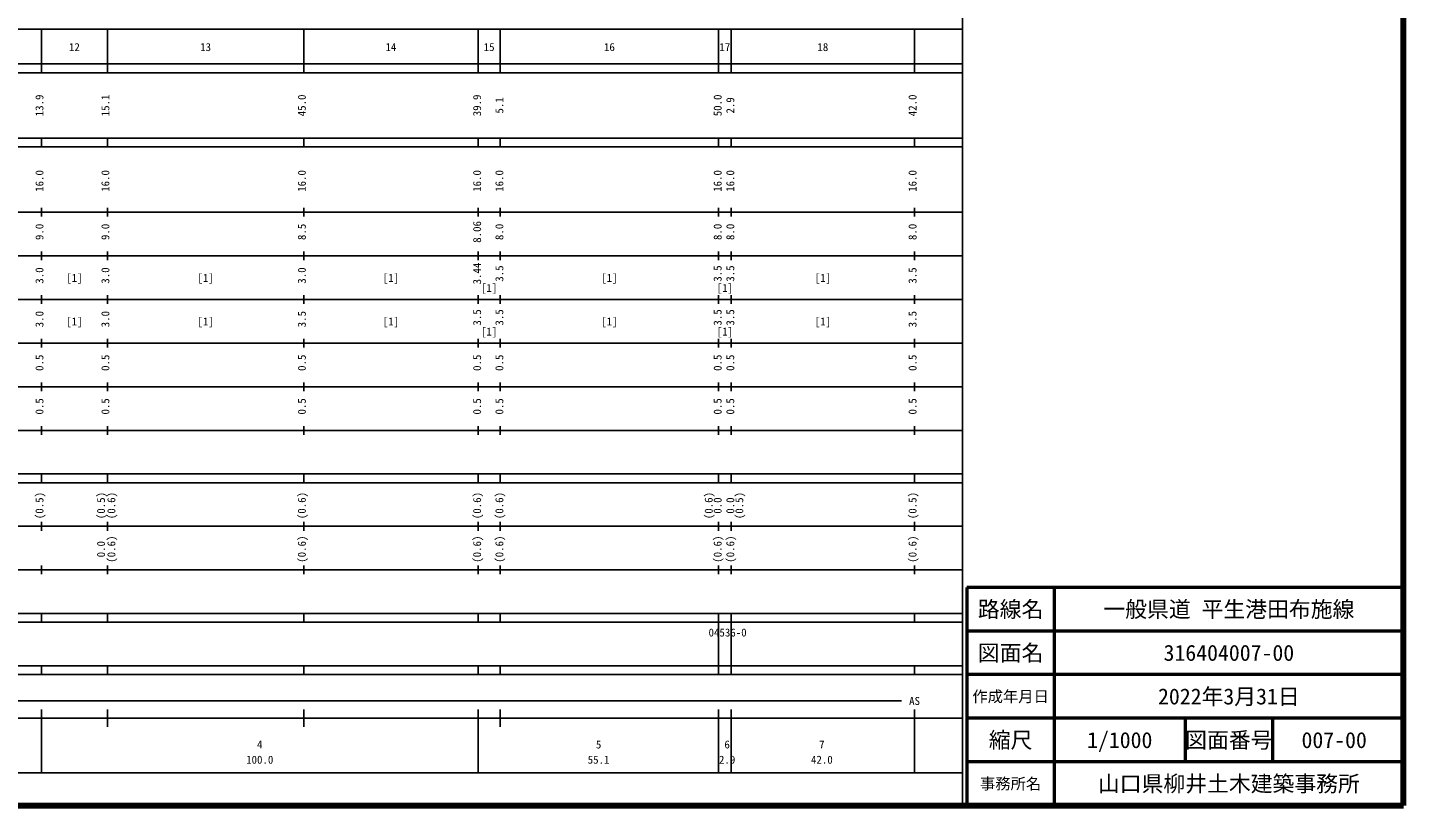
# Model space of a CAD drawing. Units: millimetres on the paper, enlarged 1000 times. Extents: x 40000 to 680000, y 20000 to 380000.
# Drawn here: x 364806 to 680000, y 20000 to 198357 of the extents above; entities that cross this region are included whole.
import ezdxf
from ezdxf.enums import TextEntityAlignment as Align

# ---------------------------------------------------------------- set-up
doc = ezdxf.new("R2010")
doc.units = ezdxf.units.MM
doc.header["$LTSCALE"] = 1000
for name, color, linetype, lineweight in [('M-TTL', 2, 'Continuous', 140), ('M-TTL-BAND', 7, 'Continuous', 25), ('M-TTL-FRAM', 2, 'Continuous', 50), ('M-TTL-LINE', 7, 'Continuous', 50)]:
    doc.layers.add(name, color=color, linetype=linetype, lineweight=lineweight)
doc.layers.add('M-TTL-TXT', color=7, linetype='Continuous')
doc.styles.add('ＭＳ ゴシック', font='')
doc.styles.get('ＭＳ ゴシック').set_extended_font_data('MS Gothic')

msp = doc.modelspace()

# ---------------------------------------------------------------- linework, layer by layer
at = {"layer": 'M-TTL'}
for p, q in [((680000, 20000), (680000, 380000)), ((40000, 20000), (680000, 20000))]:
    msp.add_line(p, q, dxfattribs=at)
at = {"layer": 'M-TTL-BAND'}
for p, q in [((579000, 20000), (579000, 370000)), ((68000, 198000), (579000, 198000)), ((368000, 188000), (368000, 198000)), ((383100, 188000), (383100, 198000)), ((428100, 188000), (428100, 198000)), ((468000, 188000), (468000, 198000)), ((473100, 188000), (473100, 198000)), ((523100, 188000), (523100, 198000)), ((526000, 188000), (526000, 198000)), ((568000, 188000), (568000, 198000)), ((40000, 190000), (579000, 190000)), ((40000, 188000), (579000, 188000)), ((40000, 173000), (579000, 173000)), ((40000, 171000), (579000, 171000)), ((368000, 171000), (368000, 173000)), ((383100, 171000), (383100, 173000)), ((428100, 171000), (428100, 173000)), ((468000, 171000), (468000, 173000)), ((473100, 171000), (473100, 173000)), ((523100, 171000), (523100, 173000)), ((526000, 171000), (526000, 173000)), ((568000, 171000), (568000, 173000)), ((40000, 156000), (579000, 156000)), ((368000, 155000), (368000, 157000)), ((383100, 155000), (383100, 157000)), ((428100, 155000), (428100, 157000)), ((468000, 155000), (468000, 157000)), ((473100, 155000), (473100, 157000)), ((523100, 155000), (523100, 157000)), ((526000, 155000), (526000, 157000)), ((568000, 155000), (568000, 157000)), ((46000, 146000), (579000, 146000)), ((368000, 145000), (368000, 147000)), ((383100, 145000), (383100, 147000)), ((428100, 145000), (428100, 147000)), ((468000, 145000), (468000, 147000)), ((473100, 145000), (473100, 147000)), ((523100, 145000), (523100, 147000)), ((526000, 145000), (526000, 147000)), ((568000, 145000), (568000, 147000)), ((52000, 136000), (579000, 136000)), ((368000, 135000), (368000, 137000)), ((383100, 135000), (383100, 137000)), ((428100, 135000), (428100, 137000)), ((468000, 135000), (468000, 137000)), ((473100, 135000), (473100, 137000)), ((523100, 135000), (523100, 137000)), ((526000, 135000), (526000, 137000)), ((568000, 135000), (568000, 137000)), ((368000, 125000), (368000, 127000)), ((383100, 125000), (383100, 127000)), ((428100, 125000), (428100, 127000)), ((468000, 125000), (468000, 127000)), ((473100, 125000), (473100, 127000)), ((523100, 125000), (523100, 127000)), ((526000, 125000), (526000, 127000)), ((568000, 125000), (568000, 127000)), ((46000, 126000), (579000, 126000)), ((368000, 115000), (368000, 117000)), ((383100, 115000), (383100, 117000)), ((428100, 115000), (428100, 117000)), ((468000, 115000), (468000, 117000)), ((473100, 115000), (473100, 117000)), ((523100, 115000), (523100, 117000)), ((526000, 115000), (526000, 117000)), ((568000, 115000), (568000, 117000)), ((52000, 116000), (579000, 116000)), ((46000, 106000), (579000, 106000)), ((368000, 105000), (368000, 107000)), ((383100, 105000), (383100, 107000)), ((428100, 105000), (428100, 107000)), ((468000, 105000), (468000, 107000)), ((473100, 105000), (473100, 107000)), ((523100, 105000), (523100, 107000)), ((526000, 105000), (526000, 107000)), ((568000, 105000), (568000, 107000)), ((40000, 96000), (579000, 96000)), ((368000, 94000), (368000, 96000)), ((383100, 94000), (383100, 96000)), ((428100, 94000), (428100, 96000)), ((468000, 94000), (468000, 96000)), ((473100, 94000), (473100, 96000)), ((523100, 94000), (523100, 96000)), ((526000, 94000), (526000, 96000)), ((568000, 94000), (568000, 96000)), ((40000, 94000), (579000, 94000)), ((49000, 84000), (579000, 84000)), ((368000, 83000), (368000, 85000)), ((383100, 83000), (383100, 85000)), ((428100, 83000), (428100, 85000)), ((468000, 83000), (468000, 85000)), ((473100, 83000), (473100, 85000)), ((523100, 83000), (523100, 85000)), ((526000, 83000), (526000, 85000)), ((568000, 83000), (568000, 85000)), ((40000, 74000), (579000, 74000)), ((368000, 73000), (368000, 75000)), ((383100, 73000), (383100, 75000)), ((428100, 73000), (428100, 75000)), ((468000, 73000), (468000, 75000)), ((473100, 73000), (473100, 75000)), ((523100, 73000), (523100, 75000)), ((526000, 73000), (526000, 75000)), ((568000, 73000), (568000, 75000)), ((40000, 64000), (579000, 64000)), ((368000, 62000), (368000, 64000)), ((383100, 62000), (383100, 64000)), ((428100, 62000), (428100, 64000)), ((468000, 62000), (468000, 64000)), ((473100, 62000), (473100, 64000)), ((523100, 62000), (523100, 64000)), ((526000, 62000), (526000, 64000)), ((568000, 62000), (568000, 64000)), ((40000, 62000), (579000, 62000)), ((523100, 52000), (523100, 62000)), ((526000, 52000), (526000, 62000)), ((40000, 52000), (579000, 52000)), ((368000, 50000), (368000, 52000)), ((383100, 50000), (383100, 52000)), ((428100, 50000), (428100, 52000)), ((468000, 50000), (468000, 52000)), ((473100, 50000), (473100, 52000)), ((523100, 50000), (523100, 52000)), ((526000, 50000), (526000, 52000)), ((568000, 50000), (568000, 52000)), ((40000, 50000), (579000, 50000)), ((71000, 44000), (565000, 44000)), ((368000, 27500), (368000, 42000)), ((383100, 38000), (383100, 42000)), ((428100, 38000), (428100, 42000)), ((468000, 27500), (468000, 42000)), ((473100, 38000), (473100, 42000)), ((523100, 38000), (523100, 42000)), ((523100, 27500), (523100, 42000)), ((526000, 38000), (526000, 42000)), ((526000, 27500), (526000, 42000)), ((568000, 27500), (568000, 42000)), ((40000, 40000), (579000, 40000)), ((68000, 27500), (579000, 27500))]:
    msp.add_line(p, q, dxfattribs=at)
at = {"layer": 'M-TTL-FRAM'}
for p, q in [((680000, 70000), (580000, 70000)), ((580000, 70000), (580000, 20000))]:
    msp.add_line(p, q, dxfattribs=at)
at = {"layer": 'M-TTL-LINE'}
for p, q in [((600000, 70000), (600000, 20000)), ((680000, 60000), (580000, 60000)), ((680000, 50000), (580000, 50000)), ((680000, 40000), (580000, 40000)), ((630000, 40000), (630000, 30000)), ((650000, 40000), (650000, 30000)), ((680000, 30000), (580000, 30000))]:
    msp.add_line(p, q, dxfattribs=at)

# ---------------------------------------------------------------- texts
at = {"layer": 'M-TTL-BAND', "style": 'ＭＳ ゴシック'}
for s, p in [('12', (375550, 192405)), ('13', (405600, 192405)), ('14', (448050, 192405)), ('15', (470550, 192405)), ('16', (498100, 192405)), ('17', (524550, 192405)), ('18', (547000, 192405)), ('[1]', (375550, 139500)), ('[1]', (405600, 139500)), ('[1]', (448050, 139500)), ('[1]', (498100, 139500)), ('[1]', (547000, 139500)), ('[1]', (470550, 137179)), ('[1]', (524550, 137179)), ('[1]', (375550, 129500)), ('[1]', (405600, 129500)), ('[1]', (448050, 129500)), ('[1]', (470550, 127183)), ('[1]', (498100, 129500)), ('[1]', (524550, 127183)), ('[1]', (547000, 129500)), ('AS', (568000, 42500)), ('4', (418000, 32523)), ('5', (495624, 32523)), ('6', (525066, 32523)), ('7', (546769, 32523)), ('100.0', (418000, 29033)), ('55.1', (495624, 29033)), ('2.9', (525066, 29033)), ('42.0', (546769, 29033))]:
    msp.add_text(s, height=1833, dxfattribs=at).set_placement(p, align=Align.BOTTOM_CENTER)
for s, p in [('13.9', (369000, 180500)), ('15.1', (384100, 180500)), ('45.0', (429100, 180500)), ('39.9', (469250, 180500)), ('50.0', (524350, 180500)), ('42.0', (569000, 180500)), ('5.1', (474350, 180500)), ('2.9', (527250, 180500)), ('16.0', (369000, 163174)), ('16.0', (384100, 163174)), ('16.0', (429100, 163174)), ('16.0', (469250, 163174)), ('16.0', (474350, 163174)), ('16.0', (524350, 163174)), ('16.0', (527250, 163174)), ('16.0', (569000, 163174)), ('9.0', (369000, 151500)), ('9.0', (384100, 151500)), ('8.5', (429100, 151500)), ('8.06', (469250, 151500)), ('8.0', (474350, 151500)), ('8.0', (524350, 151500)), ('8.0', (527250, 151500)), ('8.0', (569000, 151500)), ('3.0', (369000, 141500)), ('3.0', (384100, 141500)), ('3.0', (429100, 141500)), ('3.44', (469250, 141954)), ('3.5', (474350, 141954)), ('3.5', (524350, 141954)), ('3.5', (527250, 141954)), ('3.5', (569000, 141500)), ('3.0', (369000, 131500)), ('3.0', (384100, 131500)), ('3.5', (429100, 131500)), ('3.5', (469250, 131888)), ('3.5', (474350, 131888)), ('3.5', (524350, 131888)), ('3.5', (527250, 131888)), ('3.5', (569000, 131500)), ('0.5', (369000, 121500)), ('0.5', (384100, 121500)), ('0.5', (429100, 121500)), ('0.5', (469250, 121500)), ('0.5', (474350, 121500)), ('0.5', (524350, 121500)), ('0.5', (527250, 121500)), ('0.5', (569000, 121500)), ('0.5', (369000, 111500)), ('0.5', (384100, 111500)), ('0.5', (429100, 111500)), ('0.5', (469250, 111500)), ('0.5', (474350, 111500)), ('0.5', (524350, 111500)), ('0.5', (527250, 111500)), ('0.5', (569000, 111500)), ('(0.5)', (369000, 88764)), ('(0.5)', (383100, 88764)), ('(0.6)', (385470, 88764)), ('(0.6)', (429100, 88764)), ('(0.6)', (469250, 88764)), ('(0.6)', (474350, 88764)), ('(0.6)', (522298, 88764)), ('(0.5)', (529315, 88764)), ('(0.5)', (569000, 88764)), ('0.0', (524350, 88764)), ('0.0', (527250, 88764)), ('0.0', (383100, 78764)), ('(0.6)', (385470, 78764)), ('(0.6)', (429100, 78764)), ('(0.6)', (469250, 78764)), ('(0.6)', (474350, 78764)), ('(0.6)', (524350, 78764)), ('(0.6)', (527250, 78764)), ('(0.6)', (569000, 78764))]:
    msp.add_text(s, height=1833, rotation=90, dxfattribs=at).set_placement(p, align=Align.BOTTOM_CENTER)
msp.add_text('04536-0', height=1833, dxfattribs=at).set_placement((525175, 59655), align=Align.MIDDLE_CENTER)
at = {"layer": 'M-TTL-TXT', "style": 'ＭＳ ゴシック'}
for s, height, p in [('路線名', 3666, (590000, 65000)), ('路線名', 3666, (590000, 65000)), ('一般県道 平生港田布施線', 3666, (640000, 65000)), ('図面名', 3666, (590000, 55000)), ('図面名', 3666, (590000, 55000)), ('316404007-00', 3666, (640000, 55000)), ('2022年3月31日', 3666, (640000, 45000)), ('作成年月日', 2566, (590000, 45000)), ('作成年月日', 2566, (590000, 45000)), ('縮尺', 3666, (590000, 35000)), ('縮尺', 3666, (590000, 35000)), ('1/1000', 3666, (615000, 35000)), ('図面番号', 3666, (640000, 35000)), ('図面番号', 3666, (640000, 35000)), ('007-00', 3666, (664125, 35000)), ('事務所名', 2566, (590000, 25000)), ('事務所名', 2566, (590000, 25000)), ('山口県柳井土木建築事務所', 3666, (640000, 25000))]:
    msp.add_text(s, height=height, dxfattribs=at).set_placement(p, align=Align.MIDDLE_CENTER)

doc.saveas('drawing.dxf')
